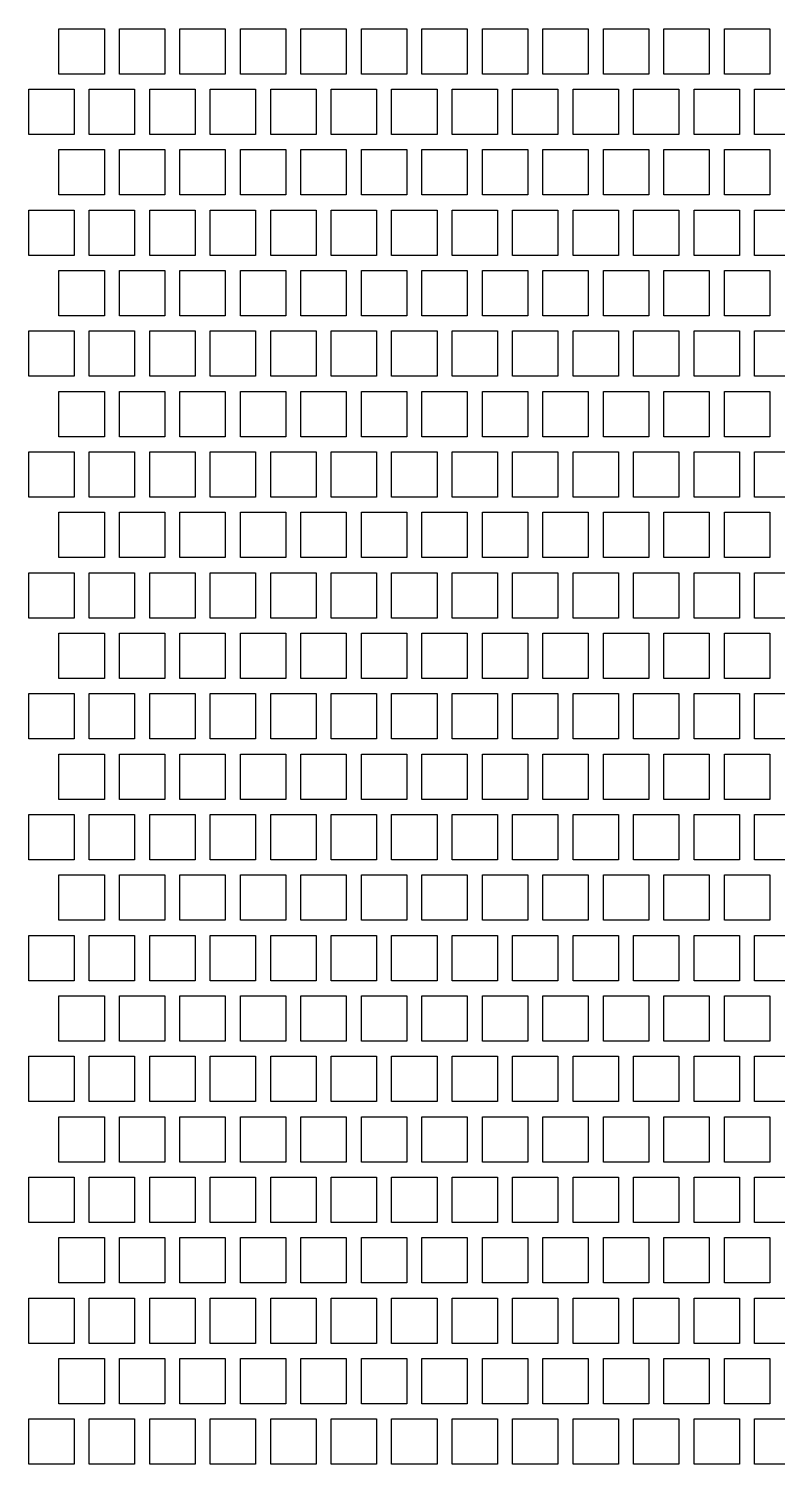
# Model space of a CAD drawing. Header units: metres. Extents: x 32 to 1978, y 32 to 1968.
# Drawn here: x 32.5 to 280, y 512.5 to 987.5 of the extents above; entities that cross this region are included whole.
import ezdxf

# ---------------------------------------------------------------- set-up
doc = ezdxf.new("R2010")
doc.units = ezdxf.units.M

msp = doc.modelspace()

# ---------------------------------------------------------------- linework, layer by layer
for points in [[(42.5, 972.5), (42.5, 987.5), (57.5, 987.5), (57.5, 972.5), (42.5, 972.5), (42.5, 972.5)], [(62.5, 972.5), (62.5, 987.5), (77.5, 987.5), (77.5, 972.5), (62.5, 972.5), (62.5, 972.5)], [(82.5, 972.5), (82.5, 987.5), (97.5, 987.5), (97.5, 972.5), (82.5, 972.5), (82.5, 972.5)], [(102.5, 972.5), (102.5, 987.5), (117.5, 987.5), (117.5, 972.5), (102.5, 972.5), (102.5, 972.5)], [(122.5, 972.5), (122.5, 987.5), (137.5, 987.5), (137.5, 972.5), (122.5, 972.5), (122.5, 972.5)], [(142.5, 972.5), (142.5, 987.5), (157.5, 987.5), (157.5, 972.5), (142.5, 972.5), (142.5, 972.5)], [(162.5, 972.5), (162.5, 987.5), (177.5, 987.5), (177.5, 972.5), (162.5, 972.5), (162.5, 972.5)], [(182.5, 972.5), (182.5, 987.5), (197.5, 987.5), (197.5, 972.5), (182.5, 972.5), (182.5, 972.5)], [(202.5, 972.5), (202.5, 987.5), (217.5, 987.5), (217.5, 972.5), (202.5, 972.5), (202.5, 972.5)], [(222.5, 972.5), (222.5, 987.5), (237.5, 987.5), (237.5, 972.5), (222.5, 972.5), (222.5, 972.5)], [(242.5, 972.5), (242.5, 987.5), (257.5, 987.5), (257.5, 972.5), (242.5, 972.5), (242.5, 972.5)], [(262.5, 972.5), (262.5, 987.5), (277.5, 987.5), (277.5, 972.5), (262.5, 972.5), (262.5, 972.5)], [(32.5, 952.5), (32.5, 967.5), (47.5, 967.5), (47.5, 952.5), (32.5, 952.5), (32.5, 952.5)], [(52.5, 952.5), (52.5, 967.5), (67.5, 967.5), (67.5, 952.5), (52.5, 952.5), (52.5, 952.5)], [(72.5, 952.5), (72.5, 967.5), (87.5, 967.5), (87.5, 952.5), (72.5, 952.5), (72.5, 952.5)], [(92.5, 952.5), (92.5, 967.5), (107.5, 967.5), (107.5, 952.5), (92.5, 952.5), (92.5, 952.5)], [(112.5, 952.5), (112.5, 967.5), (127.5, 967.5), (127.5, 952.5), (112.5, 952.5), (112.5, 952.5)], [(132.5, 952.5), (132.5, 967.5), (147.5, 967.5), (147.5, 952.5), (132.5, 952.5), (132.5, 952.5)], [(152.5, 952.5), (152.5, 967.5), (167.5, 967.5), (167.5, 952.5), (152.5, 952.5), (152.5, 952.5)], [(172.5, 952.5), (172.5, 967.5), (187.5, 967.5), (187.5, 952.5), (172.5, 952.5), (172.5, 952.5)], [(192.5, 952.5), (192.5, 967.5), (207.5, 967.5), (207.5, 952.5), (192.5, 952.5), (192.5, 952.5)], [(212.5, 952.5), (212.5, 967.5), (227.5, 967.5), (227.5, 952.5), (212.5, 952.5), (212.5, 952.5)], [(232.5, 952.5), (232.5, 967.5), (247.5, 967.5), (247.5, 952.5), (232.5, 952.5), (232.5, 952.5)], [(252.5, 952.5), (252.5, 967.5), (267.5, 967.5), (267.5, 952.5), (252.5, 952.5), (252.5, 952.5)], [(272.5, 952.5), (272.5, 967.5), (287.5, 967.5), (287.5, 952.5), (272.5, 952.5), (272.5, 952.5)], [(42.5, 932.5), (42.5, 947.5), (57.5, 947.5), (57.5, 932.5), (42.5, 932.5), (42.5, 932.5)], [(62.5, 932.5), (62.5, 947.5), (77.5, 947.5), (77.5, 932.5), (62.5, 932.5), (62.5, 932.5)], [(82.5, 932.5), (82.5, 947.5), (97.5, 947.5), (97.5, 932.5), (82.5, 932.5), (82.5, 932.5)], [(102.5, 932.5), (102.5, 947.5), (117.5, 947.5), (117.5, 932.5), (102.5, 932.5), (102.5, 932.5)], [(122.5, 932.5), (122.5, 947.5), (137.5, 947.5), (137.5, 932.5), (122.5, 932.5), (122.5, 932.5)], [(142.5, 932.5), (142.5, 947.5), (157.5, 947.5), (157.5, 932.5), (142.5, 932.5), (142.5, 932.5)], [(162.5, 932.5), (162.5, 947.5), (177.5, 947.5), (177.5, 932.5), (162.5, 932.5), (162.5, 932.5)], [(182.5, 932.5), (182.5, 947.5), (197.5, 947.5), (197.5, 932.5), (182.5, 932.5), (182.5, 932.5)], [(202.5, 932.5), (202.5, 947.5), (217.5, 947.5), (217.5, 932.5), (202.5, 932.5), (202.5, 932.5)], [(222.5, 932.5), (222.5, 947.5), (237.5, 947.5), (237.5, 932.5), (222.5, 932.5), (222.5, 932.5)], [(242.5, 932.5), (242.5, 947.5), (257.5, 947.5), (257.5, 932.5), (242.5, 932.5), (242.5, 932.5)], [(262.5, 932.5), (262.5, 947.5), (277.5, 947.5), (277.5, 932.5), (262.5, 932.5), (262.5, 932.5)], [(32.5, 912.5), (32.5, 927.5), (47.5, 927.5), (47.5, 912.5), (32.5, 912.5), (32.5, 912.5)], [(52.5, 912.5), (52.5, 927.5), (67.5, 927.5), (67.5, 912.5), (52.5, 912.5), (52.5, 912.5)], [(72.5, 912.5), (72.5, 927.5), (87.5, 927.5), (87.5, 912.5), (72.5, 912.5), (72.5, 912.5)], [(92.5, 912.5), (92.5, 927.5), (107.5, 927.5), (107.5, 912.5), (92.5, 912.5), (92.5, 912.5)], [(112.5, 912.5), (112.5, 927.5), (127.5, 927.5), (127.5, 912.5), (112.5, 912.5), (112.5, 912.5)], [(132.5, 912.5), (132.5, 927.5), (147.5, 927.5), (147.5, 912.5), (132.5, 912.5), (132.5, 912.5)], [(152.5, 912.5), (152.5, 927.5), (167.5, 927.5), (167.5, 912.5), (152.5, 912.5), (152.5, 912.5)], [(172.5, 912.5), (172.5, 927.5), (187.5, 927.5), (187.5, 912.5), (172.5, 912.5), (172.5, 912.5)], [(192.5, 912.5), (192.5, 927.5), (207.5, 927.5), (207.5, 912.5), (192.5, 912.5), (192.5, 912.5)], [(212.5, 912.5), (212.5, 927.5), (227.5, 927.5), (227.5, 912.5), (212.5, 912.5), (212.5, 912.5)], [(232.5, 912.5), (232.5, 927.5), (247.5, 927.5), (247.5, 912.5), (232.5, 912.5), (232.5, 912.5)], [(252.5, 912.5), (252.5, 927.5), (267.5, 927.5), (267.5, 912.5), (252.5, 912.5), (252.5, 912.5)], [(272.5, 912.5), (272.5, 927.5), (287.5, 927.5), (287.5, 912.5), (272.5, 912.5), (272.5, 912.5)], [(42.5, 892.5), (42.5, 907.5), (57.5, 907.5), (57.5, 892.5), (42.5, 892.5), (42.5, 892.5)], [(62.5, 892.5), (62.5, 907.5), (77.5, 907.5), (77.5, 892.5), (62.5, 892.5), (62.5, 892.5)], [(82.5, 892.5), (82.5, 907.5), (97.5, 907.5), (97.5, 892.5), (82.5, 892.5), (82.5, 892.5)], [(102.5, 892.5), (102.5, 907.5), (117.5, 907.5), (117.5, 892.5), (102.5, 892.5), (102.5, 892.5)], [(122.5, 892.5), (122.5, 907.5), (137.5, 907.5), (137.5, 892.5), (122.5, 892.5), (122.5, 892.5)], [(142.5, 892.5), (142.5, 907.5), (157.5, 907.5), (157.5, 892.5), (142.5, 892.5), (142.5, 892.5)], [(162.5, 892.5), (162.5, 907.5), (177.5, 907.5), (177.5, 892.5), (162.5, 892.5), (162.5, 892.5)], [(182.5, 892.5), (182.5, 907.5), (197.5, 907.5), (197.5, 892.5), (182.5, 892.5), (182.5, 892.5)], [(202.5, 892.5), (202.5, 907.5), (217.5, 907.5), (217.5, 892.5), (202.5, 892.5), (202.5, 892.5)], [(222.5, 892.5), (222.5, 907.5), (237.5, 907.5), (237.5, 892.5), (222.5, 892.5), (222.5, 892.5)], [(242.5, 892.5), (242.5, 907.5), (257.5, 907.5), (257.5, 892.5), (242.5, 892.5), (242.5, 892.5)], [(262.5, 892.5), (262.5, 907.5), (277.5, 907.5), (277.5, 892.5), (262.5, 892.5), (262.5, 892.5)], [(32.5, 872.5), (32.5, 887.5), (47.5, 887.5), (47.5, 872.5), (32.5, 872.5), (32.5, 872.5)], [(52.5, 872.5), (52.5, 887.5), (67.5, 887.5), (67.5, 872.5), (52.5, 872.5), (52.5, 872.5)], [(72.5, 872.5), (72.5, 887.5), (87.5, 887.5), (87.5, 872.5), (72.5, 872.5), (72.5, 872.5)], [(92.5, 872.5), (92.5, 887.5), (107.5, 887.5), (107.5, 872.5), (92.5, 872.5), (92.5, 872.5)], [(112.5, 872.5), (112.5, 887.5), (127.5, 887.5), (127.5, 872.5), (112.5, 872.5), (112.5, 872.5)], [(132.5, 872.5), (132.5, 887.5), (147.5, 887.5), (147.5, 872.5), (132.5, 872.5), (132.5, 872.5)], [(152.5, 872.5), (152.5, 887.5), (167.5, 887.5), (167.5, 872.5), (152.5, 872.5), (152.5, 872.5)], [(172.5, 872.5), (172.5, 887.5), (187.5, 887.5), (187.5, 872.5), (172.5, 872.5), (172.5, 872.5)], [(192.5, 872.5), (192.5, 887.5), (207.5, 887.5), (207.5, 872.5), (192.5, 872.5), (192.5, 872.5)], [(212.5, 872.5), (212.5, 887.5), (227.5, 887.5), (227.5, 872.5), (212.5, 872.5), (212.5, 872.5)], [(232.5, 872.5), (232.5, 887.5), (247.5, 887.5), (247.5, 872.5), (232.5, 872.5), (232.5, 872.5)], [(252.5, 872.5), (252.5, 887.5), (267.5, 887.5), (267.5, 872.5), (252.5, 872.5), (252.5, 872.5)], [(272.5, 872.5), (272.5, 887.5), (287.5, 887.5), (287.5, 872.5), (272.5, 872.5), (272.5, 872.5)], [(42.5, 852.5), (42.5, 867.5), (57.5, 867.5), (57.5, 852.5), (42.5, 852.5), (42.5, 852.5)], [(62.5, 852.5), (62.5, 867.5), (77.5, 867.5), (77.5, 852.5), (62.5, 852.5), (62.5, 852.5)], [(82.5, 852.5), (82.5, 867.5), (97.5, 867.5), (97.5, 852.5), (82.5, 852.5), (82.5, 852.5)], [(102.5, 852.5), (102.5, 867.5), (117.5, 867.5), (117.5, 852.5), (102.5, 852.5), (102.5, 852.5)], [(122.5, 852.5), (122.5, 867.5), (137.5, 867.5), (137.5, 852.5), (122.5, 852.5), (122.5, 852.5)], [(142.5, 852.5), (142.5, 867.5), (157.5, 867.5), (157.5, 852.5), (142.5, 852.5), (142.5, 852.5)], [(162.5, 852.5), (162.5, 867.5), (177.5, 867.5), (177.5, 852.5), (162.5, 852.5), (162.5, 852.5)], [(182.5, 852.5), (182.5, 867.5), (197.5, 867.5), (197.5, 852.5), (182.5, 852.5), (182.5, 852.5)], [(202.5, 852.5), (202.5, 867.5), (217.5, 867.5), (217.5, 852.5), (202.5, 852.5), (202.5, 852.5)], [(222.5, 852.5), (222.5, 867.5), (237.5, 867.5), (237.5, 852.5), (222.5, 852.5), (222.5, 852.5)], [(242.5, 852.5), (242.5, 867.5), (257.5, 867.5), (257.5, 852.5), (242.5, 852.5), (242.5, 852.5)], [(262.5, 852.5), (262.5, 867.5), (277.5, 867.5), (277.5, 852.5), (262.5, 852.5), (262.5, 852.5)], [(32.5, 832.5), (32.5, 847.5), (47.5, 847.5), (47.5, 832.5), (32.5, 832.5), (32.5, 832.5)], [(52.5, 832.5), (52.5, 847.5), (67.5, 847.5), (67.5, 832.5), (52.5, 832.5), (52.5, 832.5)], [(72.5, 832.5), (72.5, 847.5), (87.5, 847.5), (87.5, 832.5), (72.5, 832.5), (72.5, 832.5)], [(92.5, 832.5), (92.5, 847.5), (107.5, 847.5), (107.5, 832.5), (92.5, 832.5), (92.5, 832.5)], [(112.5, 832.5), (112.5, 847.5), (127.5, 847.5), (127.5, 832.5), (112.5, 832.5), (112.5, 832.5)], [(132.5, 832.5), (132.5, 847.5), (147.5, 847.5), (147.5, 832.5), (132.5, 832.5), (132.5, 832.5)], [(152.5, 832.5), (152.5, 847.5), (167.5, 847.5), (167.5, 832.5), (152.5, 832.5), (152.5, 832.5)], [(172.5, 832.5), (172.5, 847.5), (187.5, 847.5), (187.5, 832.5), (172.5, 832.5), (172.5, 832.5)], [(192.5, 832.5), (192.5, 847.5), (207.5, 847.5), (207.5, 832.5), (192.5, 832.5), (192.5, 832.5)], [(212.5, 832.5), (212.5, 847.5), (227.5, 847.5), (227.5, 832.5), (212.5, 832.5), (212.5, 832.5)], [(232.5, 832.5), (232.5, 847.5), (247.5, 847.5), (247.5, 832.5), (232.5, 832.5), (232.5, 832.5)], [(252.5, 832.5), (252.5, 847.5), (267.5, 847.5), (267.5, 832.5), (252.5, 832.5), (252.5, 832.5)], [(272.5, 832.5), (272.5, 847.5), (287.5, 847.5), (287.5, 832.5), (272.5, 832.5), (272.5, 832.5)], [(42.5, 812.5), (42.5, 827.5), (57.5, 827.5), (57.5, 812.5), (42.5, 812.5), (42.5, 812.5)], [(62.5, 812.5), (62.5, 827.5), (77.5, 827.5), (77.5, 812.5), (62.5, 812.5), (62.5, 812.5)], [(82.5, 812.5), (82.5, 827.5), (97.5, 827.5), (97.5, 812.5), (82.5, 812.5), (82.5, 812.5)], [(102.5, 812.5), (102.5, 827.5), (117.5, 827.5), (117.5, 812.5), (102.5, 812.5), (102.5, 812.5)], [(122.5, 812.5), (122.5, 827.5), (137.5, 827.5), (137.5, 812.5), (122.5, 812.5), (122.5, 812.5)], [(142.5, 812.5), (142.5, 827.5), (157.5, 827.5), (157.5, 812.5), (142.5, 812.5), (142.5, 812.5)], [(162.5, 812.5), (162.5, 827.5), (177.5, 827.5), (177.5, 812.5), (162.5, 812.5), (162.5, 812.5)], [(182.5, 812.5), (182.5, 827.5), (197.5, 827.5), (197.5, 812.5), (182.5, 812.5), (182.5, 812.5)], [(202.5, 812.5), (202.5, 827.5), (217.5, 827.5), (217.5, 812.5), (202.5, 812.5), (202.5, 812.5)], [(222.5, 812.5), (222.5, 827.5), (237.5, 827.5), (237.5, 812.5), (222.5, 812.5), (222.5, 812.5)], [(242.5, 812.5), (242.5, 827.5), (257.5, 827.5), (257.5, 812.5), (242.5, 812.5), (242.5, 812.5)], [(262.5, 812.5), (262.5, 827.5), (277.5, 827.5), (277.5, 812.5), (262.5, 812.5), (262.5, 812.5)], [(32.5, 792.5), (32.5, 807.5), (47.5, 807.5), (47.5, 792.5), (32.5, 792.5), (32.5, 792.5)], [(52.5, 792.5), (52.5, 807.5), (67.5, 807.5), (67.5, 792.5), (52.5, 792.5), (52.5, 792.5)], [(72.5, 792.5), (72.5, 807.5), (87.5, 807.5), (87.5, 792.5), (72.5, 792.5), (72.5, 792.5)], [(92.5, 792.5), (92.5, 807.5), (107.5, 807.5), (107.5, 792.5), (92.5, 792.5), (92.5, 792.5)], [(112.5, 792.5), (112.5, 807.5), (127.5, 807.5), (127.5, 792.5), (112.5, 792.5), (112.5, 792.5)], [(132.5, 792.5), (132.5, 807.5), (147.5, 807.5), (147.5, 792.5), (132.5, 792.5), (132.5, 792.5)], [(152.5, 792.5), (152.5, 807.5), (167.5, 807.5), (167.5, 792.5), (152.5, 792.5), (152.5, 792.5)], [(172.5, 792.5), (172.5, 807.5), (187.5, 807.5), (187.5, 792.5), (172.5, 792.5), (172.5, 792.5)], [(192.5, 792.5), (192.5, 807.5), (207.5, 807.5), (207.5, 792.5), (192.5, 792.5), (192.5, 792.5)], [(212.5, 792.5), (212.5, 807.5), (227.5, 807.5), (227.5, 792.5), (212.5, 792.5), (212.5, 792.5)], [(232.5, 792.5), (232.5, 807.5), (247.5, 807.5), (247.5, 792.5), (232.5, 792.5), (232.5, 792.5)], [(252.5, 792.5), (252.5, 807.5), (267.5, 807.5), (267.5, 792.5), (252.5, 792.5), (252.5, 792.5)], [(272.5, 792.5), (272.5, 807.5), (287.5, 807.5), (287.5, 792.5), (272.5, 792.5), (272.5, 792.5)], [(42.5, 772.5), (42.5, 787.5), (57.5, 787.5), (57.5, 772.5), (42.5, 772.5), (42.5, 772.5)], [(62.5, 772.5), (62.5, 787.5), (77.5, 787.5), (77.5, 772.5), (62.5, 772.5), (62.5, 772.5)], [(82.5, 772.5), (82.5, 787.5), (97.5, 787.5), (97.5, 772.5), (82.5, 772.5), (82.5, 772.5)], [(102.5, 772.5), (102.5, 787.5), (117.5, 787.5), (117.5, 772.5), (102.5, 772.5), (102.5, 772.5)], [(122.5, 772.5), (122.5, 787.5), (137.5, 787.5), (137.5, 772.5), (122.5, 772.5), (122.5, 772.5)], [(142.5, 772.5), (142.5, 787.5), (157.5, 787.5), (157.5, 772.5), (142.5, 772.5), (142.5, 772.5)], [(162.5, 772.5), (162.5, 787.5), (177.5, 787.5), (177.5, 772.5), (162.5, 772.5), (162.5, 772.5)], [(182.5, 772.5), (182.5, 787.5), (197.5, 787.5), (197.5, 772.5), (182.5, 772.5), (182.5, 772.5)], [(202.5, 772.5), (202.5, 787.5), (217.5, 787.5), (217.5, 772.5), (202.5, 772.5), (202.5, 772.5)], [(222.5, 772.5), (222.5, 787.5), (237.5, 787.5), (237.5, 772.5), (222.5, 772.5), (222.5, 772.5)], [(242.5, 772.5), (242.5, 787.5), (257.5, 787.5), (257.5, 772.5), (242.5, 772.5), (242.5, 772.5)], [(262.5, 772.5), (262.5, 787.5), (277.5, 787.5), (277.5, 772.5), (262.5, 772.5), (262.5, 772.5)], [(32.5, 752.5), (32.5, 767.5), (47.5, 767.5), (47.5, 752.5), (32.5, 752.5), (32.5, 752.5)], [(52.5, 752.5), (52.5, 767.5), (67.5, 767.5), (67.5, 752.5), (52.5, 752.5), (52.5, 752.5)], [(72.5, 752.5), (72.5, 767.5), (87.5, 767.5), (87.5, 752.5), (72.5, 752.5), (72.5, 752.5)], [(92.5, 752.5), (92.5, 767.5), (107.5, 767.5), (107.5, 752.5), (92.5, 752.5), (92.5, 752.5)], [(112.5, 752.5), (112.5, 767.5), (127.5, 767.5), (127.5, 752.5), (112.5, 752.5), (112.5, 752.5)], [(132.5, 752.5), (132.5, 767.5), (147.5, 767.5), (147.5, 752.5), (132.5, 752.5), (132.5, 752.5)], [(152.5, 752.5), (152.5, 767.5), (167.5, 767.5), (167.5, 752.5), (152.5, 752.5), (152.5, 752.5)], [(172.5, 752.5), (172.5, 767.5), (187.5, 767.5), (187.5, 752.5), (172.5, 752.5), (172.5, 752.5)], [(192.5, 752.5), (192.5, 767.5), (207.5, 767.5), (207.5, 752.5), (192.5, 752.5), (192.5, 752.5)], [(212.5, 752.5), (212.5, 767.5), (227.5, 767.5), (227.5, 752.5), (212.5, 752.5), (212.5, 752.5)], [(232.5, 752.5), (232.5, 767.5), (247.5, 767.5), (247.5, 752.5), (232.5, 752.5), (232.5, 752.5)], [(252.5, 752.5), (252.5, 767.5), (267.5, 767.5), (267.5, 752.5), (252.5, 752.5), (252.5, 752.5)], [(272.5, 752.5), (272.5, 767.5), (287.5, 767.5), (287.5, 752.5), (272.5, 752.5), (272.5, 752.5)], [(42.5, 732.5), (42.5, 747.5), (57.5, 747.5), (57.5, 732.5), (42.5, 732.5), (42.5, 732.5)], [(62.5, 732.5), (62.5, 747.5), (77.5, 747.5), (77.5, 732.5), (62.5, 732.5), (62.5, 732.5)], [(82.5, 732.5), (82.5, 747.5), (97.5, 747.5), (97.5, 732.5), (82.5, 732.5), (82.5, 732.5)], [(102.5, 732.5), (102.5, 747.5), (117.5, 747.5), (117.5, 732.5), (102.5, 732.5), (102.5, 732.5)], [(122.5, 732.5), (122.5, 747.5), (137.5, 747.5), (137.5, 732.5), (122.5, 732.5), (122.5, 732.5)], [(142.5, 732.5), (142.5, 747.5), (157.5, 747.5), (157.5, 732.5), (142.5, 732.5), (142.5, 732.5)], [(162.5, 732.5), (162.5, 747.5), (177.5, 747.5), (177.5, 732.5), (162.5, 732.5), (162.5, 732.5)], [(182.5, 732.5), (182.5, 747.5), (197.5, 747.5), (197.5, 732.5), (182.5, 732.5), (182.5, 732.5)], [(202.5, 732.5), (202.5, 747.5), (217.5, 747.5), (217.5, 732.5), (202.5, 732.5), (202.5, 732.5)], [(222.5, 732.5), (222.5, 747.5), (237.5, 747.5), (237.5, 732.5), (222.5, 732.5), (222.5, 732.5)], [(242.5, 732.5), (242.5, 747.5), (257.5, 747.5), (257.5, 732.5), (242.5, 732.5), (242.5, 732.5)], [(262.5, 732.5), (262.5, 747.5), (277.5, 747.5), (277.5, 732.5), (262.5, 732.5), (262.5, 732.5)], [(32.5, 712.5), (32.5, 727.5), (47.5, 727.5), (47.5, 712.5), (32.5, 712.5), (32.5, 712.5)], [(52.5, 712.5), (52.5, 727.5), (67.5, 727.5), (67.5, 712.5), (52.5, 712.5), (52.5, 712.5)], [(72.5, 712.5), (72.5, 727.5), (87.5, 727.5), (87.5, 712.5), (72.5, 712.5), (72.5, 712.5)], [(92.5, 712.5), (92.5, 727.5), (107.5, 727.5), (107.5, 712.5), (92.5, 712.5), (92.5, 712.5)], [(112.5, 712.5), (112.5, 727.5), (127.5, 727.5), (127.5, 712.5), (112.5, 712.5), (112.5, 712.5)], [(132.5, 712.5), (132.5, 727.5), (147.5, 727.5), (147.5, 712.5), (132.5, 712.5), (132.5, 712.5)], [(152.5, 712.5), (152.5, 727.5), (167.5, 727.5), (167.5, 712.5), (152.5, 712.5), (152.5, 712.5)], [(172.5, 712.5), (172.5, 727.5), (187.5, 727.5), (187.5, 712.5), (172.5, 712.5), (172.5, 712.5)], [(192.5, 712.5), (192.5, 727.5), (207.5, 727.5), (207.5, 712.5), (192.5, 712.5), (192.5, 712.5)], [(212.5, 712.5), (212.5, 727.5), (227.5, 727.5), (227.5, 712.5), (212.5, 712.5), (212.5, 712.5)], [(232.5, 712.5), (232.5, 727.5), (247.5, 727.5), (247.5, 712.5), (232.5, 712.5), (232.5, 712.5)], [(252.5, 712.5), (252.5, 727.5), (267.5, 727.5), (267.5, 712.5), (252.5, 712.5), (252.5, 712.5)], [(272.5, 712.5), (272.5, 727.5), (287.5, 727.5), (287.5, 712.5), (272.5, 712.5), (272.5, 712.5)], [(42.5, 692.5), (42.5, 707.5), (57.5, 707.5), (57.5, 692.5), (42.5, 692.5), (42.5, 692.5)], [(62.5, 692.5), (62.5, 707.5), (77.5, 707.5), (77.5, 692.5), (62.5, 692.5), (62.5, 692.5)], [(82.5, 692.5), (82.5, 707.5), (97.5, 707.5), (97.5, 692.5), (82.5, 692.5), (82.5, 692.5)], [(102.5, 692.5), (102.5, 707.5), (117.5, 707.5), (117.5, 692.5), (102.5, 692.5), (102.5, 692.5)], [(122.5, 692.5), (122.5, 707.5), (137.5, 707.5), (137.5, 692.5), (122.5, 692.5), (122.5, 692.5)], [(142.5, 692.5), (142.5, 707.5), (157.5, 707.5), (157.5, 692.5), (142.5, 692.5), (142.5, 692.5)], [(162.5, 692.5), (162.5, 707.5), (177.5, 707.5), (177.5, 692.5), (162.5, 692.5), (162.5, 692.5)], [(182.5, 692.5), (182.5, 707.5), (197.5, 707.5), (197.5, 692.5), (182.5, 692.5), (182.5, 692.5)], [(202.5, 692.5), (202.5, 707.5), (217.5, 707.5), (217.5, 692.5), (202.5, 692.5), (202.5, 692.5)], [(222.5, 692.5), (222.5, 707.5), (237.5, 707.5), (237.5, 692.5), (222.5, 692.5), (222.5, 692.5)], [(242.5, 692.5), (242.5, 707.5), (257.5, 707.5), (257.5, 692.5), (242.5, 692.5), (242.5, 692.5)], [(262.5, 692.5), (262.5, 707.5), (277.5, 707.5), (277.5, 692.5), (262.5, 692.5), (262.5, 692.5)], [(32.5, 672.5), (32.5, 687.5), (47.5, 687.5), (47.5, 672.5), (32.5, 672.5), (32.5, 672.5)], [(52.5, 672.5), (52.5, 687.5), (67.5, 687.5), (67.5, 672.5), (52.5, 672.5), (52.5, 672.5)], [(72.5, 672.5), (72.5, 687.5), (87.5, 687.5), (87.5, 672.5), (72.5, 672.5), (72.5, 672.5)], [(92.5, 672.5), (92.5, 687.5), (107.5, 687.5), (107.5, 672.5), (92.5, 672.5), (92.5, 672.5)], [(112.5, 672.5), (112.5, 687.5), (127.5, 687.5), (127.5, 672.5), (112.5, 672.5), (112.5, 672.5)], [(132.5, 672.5), (132.5, 687.5), (147.5, 687.5), (147.5, 672.5), (132.5, 672.5), (132.5, 672.5)], [(152.5, 672.5), (152.5, 687.5), (167.5, 687.5), (167.5, 672.5), (152.5, 672.5), (152.5, 672.5)], [(172.5, 672.5), (172.5, 687.5), (187.5, 687.5), (187.5, 672.5), (172.5, 672.5), (172.5, 672.5)], [(192.5, 672.5), (192.5, 687.5), (207.5, 687.5), (207.5, 672.5), (192.5, 672.5), (192.5, 672.5)], [(212.5, 672.5), (212.5, 687.5), (227.5, 687.5), (227.5, 672.5), (212.5, 672.5), (212.5, 672.5)], [(232.5, 672.5), (232.5, 687.5), (247.5, 687.5), (247.5, 672.5), (232.5, 672.5), (232.5, 672.5)], [(252.5, 672.5), (252.5, 687.5), (267.5, 687.5), (267.5, 672.5), (252.5, 672.5), (252.5, 672.5)], [(272.5, 672.5), (272.5, 687.5), (287.5, 687.5), (287.5, 672.5), (272.5, 672.5), (272.5, 672.5)], [(42.5, 652.5), (42.5, 667.5), (57.5, 667.5), (57.5, 652.5), (42.5, 652.5), (42.5, 652.5)], [(62.5, 652.5), (62.5, 667.5), (77.5, 667.5), (77.5, 652.5), (62.5, 652.5), (62.5, 652.5)], [(82.5, 652.5), (82.5, 667.5), (97.5, 667.5), (97.5, 652.5), (82.5, 652.5), (82.5, 652.5)], [(102.5, 652.5), (102.5, 667.5), (117.5, 667.5), (117.5, 652.5), (102.5, 652.5), (102.5, 652.5)], [(122.5, 652.5), (122.5, 667.5), (137.5, 667.5), (137.5, 652.5), (122.5, 652.5), (122.5, 652.5)], [(142.5, 652.5), (142.5, 667.5), (157.5, 667.5), (157.5, 652.5), (142.5, 652.5), (142.5, 652.5)], [(162.5, 652.5), (162.5, 667.5), (177.5, 667.5), (177.5, 652.5), (162.5, 652.5), (162.5, 652.5)], [(182.5, 652.5), (182.5, 667.5), (197.5, 667.5), (197.5, 652.5), (182.5, 652.5), (182.5, 652.5)], [(202.5, 652.5), (202.5, 667.5), (217.5, 667.5), (217.5, 652.5), (202.5, 652.5), (202.5, 652.5)], [(222.5, 652.5), (222.5, 667.5), (237.5, 667.5), (237.5, 652.5), (222.5, 652.5), (222.5, 652.5)], [(242.5, 652.5), (242.5, 667.5), (257.5, 667.5), (257.5, 652.5), (242.5, 652.5), (242.5, 652.5)], [(262.5, 652.5), (262.5, 667.5), (277.5, 667.5), (277.5, 652.5), (262.5, 652.5), (262.5, 652.5)], [(32.5, 632.5), (32.5, 647.5), (47.5, 647.5), (47.5, 632.5), (32.5, 632.5), (32.5, 632.5)], [(52.5, 632.5), (52.5, 647.5), (67.5, 647.5), (67.5, 632.5), (52.5, 632.5), (52.5, 632.5)], [(72.5, 632.5), (72.5, 647.5), (87.5, 647.5), (87.5, 632.5), (72.5, 632.5), (72.5, 632.5)], [(92.5, 632.5), (92.5, 647.5), (107.5, 647.5), (107.5, 632.5), (92.5, 632.5), (92.5, 632.5)], [(112.5, 632.5), (112.5, 647.5), (127.5, 647.5), (127.5, 632.5), (112.5, 632.5), (112.5, 632.5)], [(132.5, 632.5), (132.5, 647.5), (147.5, 647.5), (147.5, 632.5), (132.5, 632.5), (132.5, 632.5)], [(152.5, 632.5), (152.5, 647.5), (167.5, 647.5), (167.5, 632.5), (152.5, 632.5), (152.5, 632.5)], [(172.5, 632.5), (172.5, 647.5), (187.5, 647.5), (187.5, 632.5), (172.5, 632.5), (172.5, 632.5)], [(192.5, 632.5), (192.5, 647.5), (207.5, 647.5), (207.5, 632.5), (192.5, 632.5), (192.5, 632.5)], [(212.5, 632.5), (212.5, 647.5), (227.5, 647.5), (227.5, 632.5), (212.5, 632.5), (212.5, 632.5)], [(232.5, 632.5), (232.5, 647.5), (247.5, 647.5), (247.5, 632.5), (232.5, 632.5), (232.5, 632.5)], [(252.5, 632.5), (252.5, 647.5), (267.5, 647.5), (267.5, 632.5), (252.5, 632.5), (252.5, 632.5)], [(272.5, 632.5), (272.5, 647.5), (287.5, 647.5), (287.5, 632.5), (272.5, 632.5), (272.5, 632.5)], [(42.5, 612.5), (42.5, 627.5), (57.5, 627.5), (57.5, 612.5), (42.5, 612.5), (42.5, 612.5)], [(62.5, 612.5), (62.5, 627.5), (77.5, 627.5), (77.5, 612.5), (62.5, 612.5), (62.5, 612.5)], [(82.5, 612.5), (82.5, 627.5), (97.5, 627.5), (97.5, 612.5), (82.5, 612.5), (82.5, 612.5)], [(102.5, 612.5), (102.5, 627.5), (117.5, 627.5), (117.5, 612.5), (102.5, 612.5), (102.5, 612.5)], [(122.5, 612.5), (122.5, 627.5), (137.5, 627.5), (137.5, 612.5), (122.5, 612.5), (122.5, 612.5)], [(142.5, 612.5), (142.5, 627.5), (157.5, 627.5), (157.5, 612.5), (142.5, 612.5), (142.5, 612.5)], [(162.5, 612.5), (162.5, 627.5), (177.5, 627.5), (177.5, 612.5), (162.5, 612.5), (162.5, 612.5)], [(182.5, 612.5), (182.5, 627.5), (197.5, 627.5), (197.5, 612.5), (182.5, 612.5), (182.5, 612.5)], [(202.5, 612.5), (202.5, 627.5), (217.5, 627.5), (217.5, 612.5), (202.5, 612.5), (202.5, 612.5)], [(222.5, 612.5), (222.5, 627.5), (237.5, 627.5), (237.5, 612.5), (222.5, 612.5), (222.5, 612.5)], [(242.5, 612.5), (242.5, 627.5), (257.5, 627.5), (257.5, 612.5), (242.5, 612.5), (242.5, 612.5)], [(262.5, 612.5), (262.5, 627.5), (277.5, 627.5), (277.5, 612.5), (262.5, 612.5), (262.5, 612.5)], [(32.5, 592.5), (32.5, 607.5), (47.5, 607.5), (47.5, 592.5), (32.5, 592.5), (32.5, 592.5)], [(52.5, 592.5), (52.5, 607.5), (67.5, 607.5), (67.5, 592.5), (52.5, 592.5), (52.5, 592.5)], [(72.5, 592.5), (72.5, 607.5), (87.5, 607.5), (87.5, 592.5), (72.5, 592.5), (72.5, 592.5)], [(92.5, 592.5), (92.5, 607.5), (107.5, 607.5), (107.5, 592.5), (92.5, 592.5), (92.5, 592.5)], [(112.5, 592.5), (112.5, 607.5), (127.5, 607.5), (127.5, 592.5), (112.5, 592.5), (112.5, 592.5)], [(132.5, 592.5), (132.5, 607.5), (147.5, 607.5), (147.5, 592.5), (132.5, 592.5), (132.5, 592.5)], [(152.5, 592.5), (152.5, 607.5), (167.5, 607.5), (167.5, 592.5), (152.5, 592.5), (152.5, 592.5)], [(172.5, 592.5), (172.5, 607.5), (187.5, 607.5), (187.5, 592.5), (172.5, 592.5), (172.5, 592.5)], [(192.5, 592.5), (192.5, 607.5), (207.5, 607.5), (207.5, 592.5), (192.5, 592.5), (192.5, 592.5)], [(212.5, 592.5), (212.5, 607.5), (227.5, 607.5), (227.5, 592.5), (212.5, 592.5), (212.5, 592.5)], [(232.5, 592.5), (232.5, 607.5), (247.5, 607.5), (247.5, 592.5), (232.5, 592.5), (232.5, 592.5)], [(252.5, 592.5), (252.5, 607.5), (267.5, 607.5), (267.5, 592.5), (252.5, 592.5), (252.5, 592.5)], [(272.5, 592.5), (272.5, 607.5), (287.5, 607.5), (287.5, 592.5), (272.5, 592.5), (272.5, 592.5)], [(42.5, 572.5), (42.5, 587.5), (57.5, 587.5), (57.5, 572.5), (42.5, 572.5), (42.5, 572.5)], [(62.5, 572.5), (62.5, 587.5), (77.5, 587.5), (77.5, 572.5), (62.5, 572.5), (62.5, 572.5)], [(82.5, 572.5), (82.5, 587.5), (97.5, 587.5), (97.5, 572.5), (82.5, 572.5), (82.5, 572.5)], [(102.5, 572.5), (102.5, 587.5), (117.5, 587.5), (117.5, 572.5), (102.5, 572.5), (102.5, 572.5)], [(122.5, 572.5), (122.5, 587.5), (137.5, 587.5), (137.5, 572.5), (122.5, 572.5), (122.5, 572.5)], [(142.5, 572.5), (142.5, 587.5), (157.5, 587.5), (157.5, 572.5), (142.5, 572.5), (142.5, 572.5)], [(162.5, 572.5), (162.5, 587.5), (177.5, 587.5), (177.5, 572.5), (162.5, 572.5), (162.5, 572.5)], [(182.5, 572.5), (182.5, 587.5), (197.5, 587.5), (197.5, 572.5), (182.5, 572.5), (182.5, 572.5)], [(202.5, 572.5), (202.5, 587.5), (217.5, 587.5), (217.5, 572.5), (202.5, 572.5), (202.5, 572.5)], [(222.5, 572.5), (222.5, 587.5), (237.5, 587.5), (237.5, 572.5), (222.5, 572.5), (222.5, 572.5)], [(242.5, 572.5), (242.5, 587.5), (257.5, 587.5), (257.5, 572.5), (242.5, 572.5), (242.5, 572.5)], [(262.5, 572.5), (262.5, 587.5), (277.5, 587.5), (277.5, 572.5), (262.5, 572.5), (262.5, 572.5)], [(32.5, 552.5), (32.5, 567.5), (47.5, 567.5), (47.5, 552.5), (32.5, 552.5), (32.5, 552.5)], [(52.5, 552.5), (52.5, 567.5), (67.5, 567.5), (67.5, 552.5), (52.5, 552.5), (52.5, 552.5)], [(72.5, 552.5), (72.5, 567.5), (87.5, 567.5), (87.5, 552.5), (72.5, 552.5), (72.5, 552.5)], [(92.5, 552.5), (92.5, 567.5), (107.5, 567.5), (107.5, 552.5), (92.5, 552.5), (92.5, 552.5)], [(112.5, 552.5), (112.5, 567.5), (127.5, 567.5), (127.5, 552.5), (112.5, 552.5), (112.5, 552.5)], [(132.5, 552.5), (132.5, 567.5), (147.5, 567.5), (147.5, 552.5), (132.5, 552.5), (132.5, 552.5)], [(152.5, 552.5), (152.5, 567.5), (167.5, 567.5), (167.5, 552.5), (152.5, 552.5), (152.5, 552.5)], [(172.5, 552.5), (172.5, 567.5), (187.5, 567.5), (187.5, 552.5), (172.5, 552.5), (172.5, 552.5)], [(192.5, 552.5), (192.5, 567.5), (207.5, 567.5), (207.5, 552.5), (192.5, 552.5), (192.5, 552.5)], [(212.5, 552.5), (212.5, 567.5), (227.5, 567.5), (227.5, 552.5), (212.5, 552.5), (212.5, 552.5)], [(232.5, 552.5), (232.5, 567.5), (247.5, 567.5), (247.5, 552.5), (232.5, 552.5), (232.5, 552.5)], [(252.5, 552.5), (252.5, 567.5), (267.5, 567.5), (267.5, 552.5), (252.5, 552.5), (252.5, 552.5)], [(272.5, 552.5), (272.5, 567.5), (287.5, 567.5), (287.5, 552.5), (272.5, 552.5), (272.5, 552.5)], [(42.5, 532.5), (42.5, 547.5), (57.5, 547.5), (57.5, 532.5), (42.5, 532.5), (42.5, 532.5)], [(62.5, 532.5), (62.5, 547.5), (77.5, 547.5), (77.5, 532.5), (62.5, 532.5), (62.5, 532.5)], [(82.5, 532.5), (82.5, 547.5), (97.5, 547.5), (97.5, 532.5), (82.5, 532.5), (82.5, 532.5)], [(102.5, 532.5), (102.5, 547.5), (117.5, 547.5), (117.5, 532.5), (102.5, 532.5), (102.5, 532.5)], [(122.5, 532.5), (122.5, 547.5), (137.5, 547.5), (137.5, 532.5), (122.5, 532.5), (122.5, 532.5)], [(142.5, 532.5), (142.5, 547.5), (157.5, 547.5), (157.5, 532.5), (142.5, 532.5), (142.5, 532.5)], [(162.5, 532.5), (162.5, 547.5), (177.5, 547.5), (177.5, 532.5), (162.5, 532.5), (162.5, 532.5)], [(182.5, 532.5), (182.5, 547.5), (197.5, 547.5), (197.5, 532.5), (182.5, 532.5), (182.5, 532.5)], [(202.5, 532.5), (202.5, 547.5), (217.5, 547.5), (217.5, 532.5), (202.5, 532.5), (202.5, 532.5)], [(222.5, 532.5), (222.5, 547.5), (237.5, 547.5), (237.5, 532.5), (222.5, 532.5), (222.5, 532.5)], [(242.5, 532.5), (242.5, 547.5), (257.5, 547.5), (257.5, 532.5), (242.5, 532.5), (242.5, 532.5)], [(262.5, 532.5), (262.5, 547.5), (277.5, 547.5), (277.5, 532.5), (262.5, 532.5), (262.5, 532.5)], [(32.5, 512.5), (32.5, 527.5), (47.5, 527.5), (47.5, 512.5), (32.5, 512.5), (32.5, 512.5)], [(52.5, 512.5), (52.5, 527.5), (67.5, 527.5), (67.5, 512.5), (52.5, 512.5), (52.5, 512.5)], [(72.5, 512.5), (72.5, 527.5), (87.5, 527.5), (87.5, 512.5), (72.5, 512.5), (72.5, 512.5)], [(92.5, 512.5), (92.5, 527.5), (107.5, 527.5), (107.5, 512.5), (92.5, 512.5), (92.5, 512.5)], [(112.5, 512.5), (112.5, 527.5), (127.5, 527.5), (127.5, 512.5), (112.5, 512.5), (112.5, 512.5)], [(132.5, 512.5), (132.5, 527.5), (147.5, 527.5), (147.5, 512.5), (132.5, 512.5), (132.5, 512.5)], [(152.5, 512.5), (152.5, 527.5), (167.5, 527.5), (167.5, 512.5), (152.5, 512.5), (152.5, 512.5)], [(172.5, 512.5), (172.5, 527.5), (187.5, 527.5), (187.5, 512.5), (172.5, 512.5), (172.5, 512.5)], [(192.5, 512.5), (192.5, 527.5), (207.5, 527.5), (207.5, 512.5), (192.5, 512.5), (192.5, 512.5)], [(212.5, 512.5), (212.5, 527.5), (227.5, 527.5), (227.5, 512.5), (212.5, 512.5), (212.5, 512.5)], [(232.5, 512.5), (232.5, 527.5), (247.5, 527.5), (247.5, 512.5), (232.5, 512.5), (232.5, 512.5)], [(252.5, 512.5), (252.5, 527.5), (267.5, 527.5), (267.5, 512.5), (252.5, 512.5), (252.5, 512.5)], [(272.5, 512.5), (272.5, 527.5), (287.5, 527.5), (287.5, 512.5), (272.5, 512.5), (272.5, 512.5)]]:
    msp.add_lwpolyline(points)

doc.saveas('drawing.dxf')
